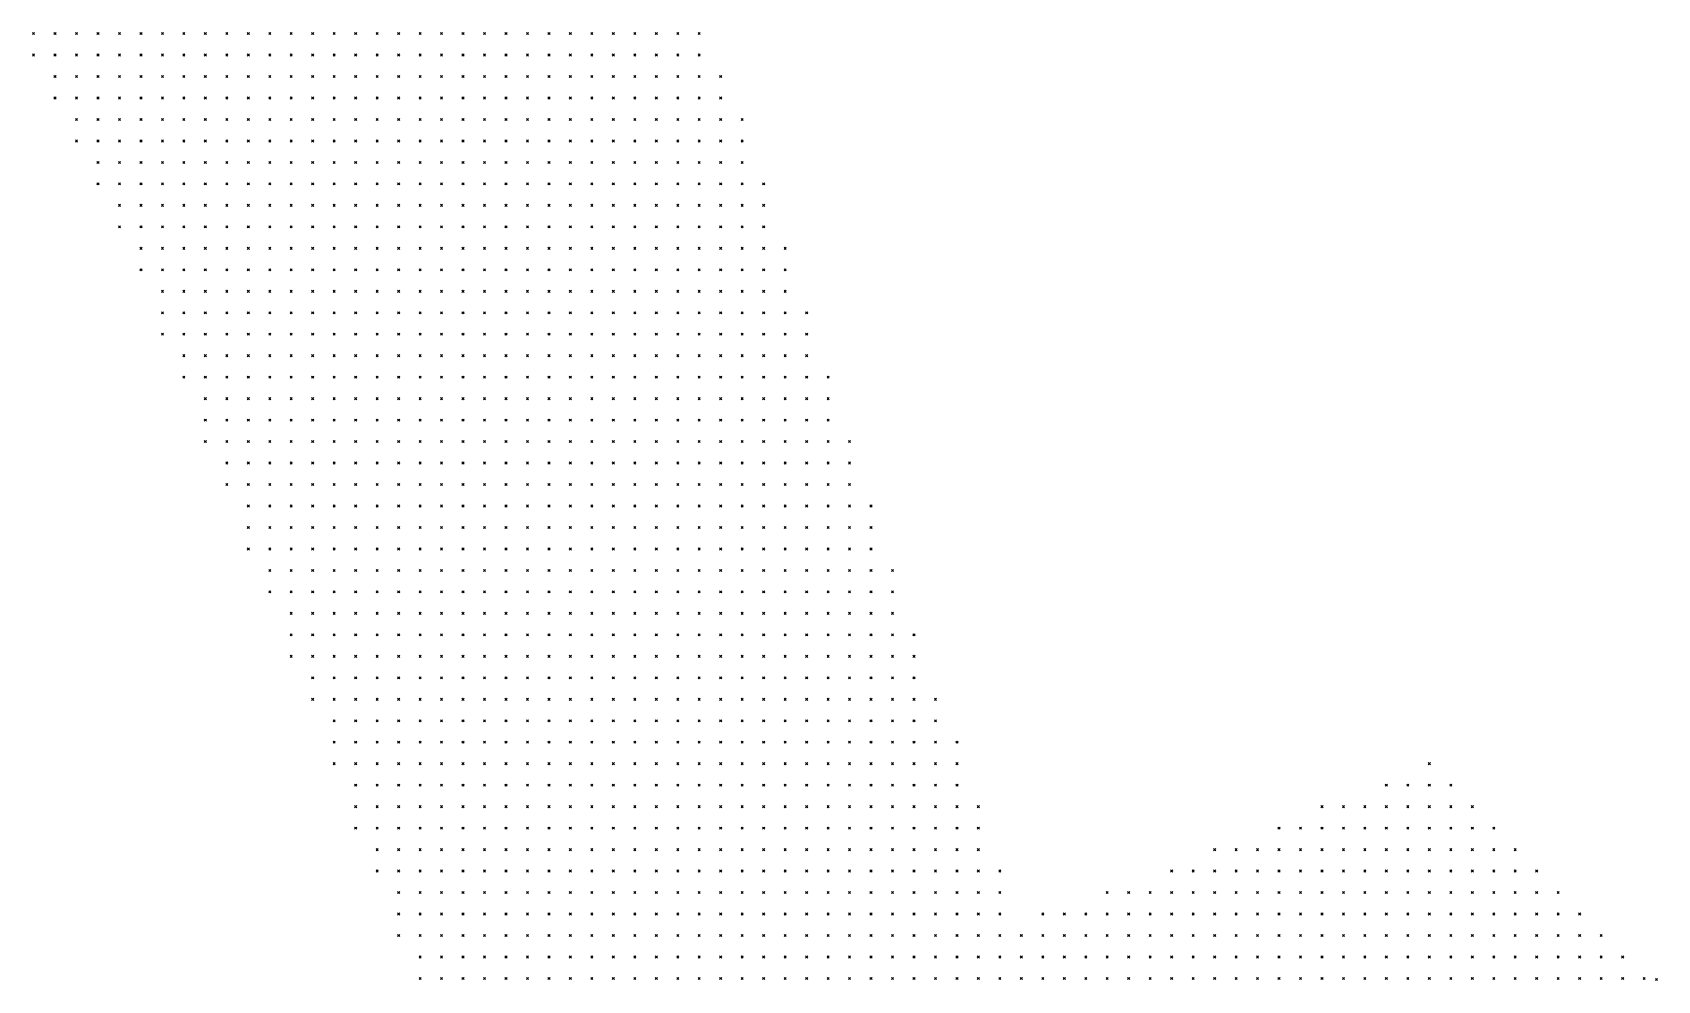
# Model space of a CAD drawing. Header units: metres. Extents: x 441556 to 446409, y 432338 to 461058.
# Drawn here: x 442787.7 to 443014.7, y 449832.3 to 449964.7 of the extents above; entities that cross this region are included whole.
import ezdxf

# ---------------------------------------------------------------- set-up
doc = ezdxf.new("R2010")
doc.units = ezdxf.units.M
doc.header["$MEASUREMENT"] = 0
doc.header["$PDMODE"] = 35
doc.header["$PDSIZE"] = 0.15
doc.layers.add('DTM-NOK-RevN_LIDAR_co_lidar', color=91, linetype='Continuous', lineweight=0)
doc.layers.add('DTM-NOK-RevN_RTK', color=32, linetype='Continuous', lineweight=0)

msp = doc.modelspace()

# ---------------------------------------------------------------- linework, layer by layer
at = {"layer": 'DTM-NOK-RevN_LIDAR_co_lidar'}
for p in [(442787.828, 449964.593, 425.405), (442790.827, 449964.593, 426.558), (442793.827, 449964.593, 426.937), (442796.826, 449964.593, 426.765), (442799.825, 449964.593, 426.404), (442802.825, 449964.593, 425.869), (442805.824, 449964.593, 425.259), (442808.823, 449964.593, 424.663), (442811.823, 449964.593, 424.044), (442814.822, 449964.593, 423.448), (442817.821, 449964.593, 422.875), (442820.821, 449964.593, 422.23), (442823.82, 449964.593, 421.686), (442826.819, 449964.593, 421.238), (442829.819, 449964.593, 420.815), (442832.818, 449964.593, 420.399), (442835.817, 449964.593, 419.959), (442838.817, 449964.593, 419.507), (442841.816, 449964.593, 419.043), (442844.815, 449964.593, 418.581), (442847.815, 449964.593, 418.247), (442850.814, 449964.593, 417.823), (442853.813, 449964.593, 417.394), (442856.813, 449964.593, 417.032), (442859.812, 449964.593, 416.557), (442862.811, 449964.593, 416.05), (442865.811, 449964.593, 415.645), (442868.81, 449964.593, 415.025), (442871.81, 449964.593, 414.224), (442874.809, 449964.593, 413.389), (442877.808, 449964.593, 412.66), (442880.808, 449964.593, 411.886), (442787.828, 449961.594, 425.481), (442790.827, 449961.594, 426.868), (442793.827, 449961.594, 427.595), (442796.826, 449961.594, 427.543), (442799.825, 449961.594, 427.112), (442802.825, 449961.594, 426.415), (442805.824, 449961.594, 425.743), (442808.823, 449961.594, 425.186), (442811.823, 449961.594, 424.508), (442814.822, 449961.594, 423.79), (442817.821, 449961.594, 423.168), (442820.821, 449961.594, 422.433), (442823.82, 449961.594, 421.781), (442826.819, 449961.594, 421.291), (442829.819, 449961.594, 420.86), (442832.818, 449961.594, 420.355), (442835.817, 449961.594, 419.788), (442838.817, 449961.594, 419.254), (442841.816, 449961.594, 418.762), (442844.815, 449961.594, 418.315), (442847.815, 449961.594, 417.849), (442850.814, 449961.594, 417.329), (442853.813, 449961.594, 416.935), (442856.813, 449961.594, 416.684), (442859.812, 449961.594, 416.13), (442862.811, 449961.594, 415.577), (442865.811, 449961.594, 415.359), (442868.81, 449961.594, 414.716), (442871.81, 449961.594, 414.009), (442874.809, 449961.594, 413.554), (442877.808, 449961.594, 412.74), (442880.808, 449961.594, 412.029), (442790.827, 449958.594, 427.13), (442793.827, 449958.594, 427.993), (442796.826, 449958.594, 428.171), (442799.825, 449958.594, 427.82), (442802.825, 449958.594, 427.223), (442805.824, 449958.594, 426.395), (442808.823, 449958.594, 425.668), (442811.823, 449958.594, 424.943), (442814.822, 449958.594, 424.174), (442817.821, 449958.594, 423.429), (442820.821, 449958.594, 422.626), (442823.82, 449958.594, 421.88), (442826.819, 449958.594, 421.304), (442829.819, 449958.594, 420.81), (442832.818, 449958.594, 420.289), (442835.817, 449958.594, 419.734), (442838.817, 449958.594, 419.202), (442841.816, 449958.594, 418.649), (442844.815, 449958.594, 418.031), (442847.815, 449958.594, 417.501), (442850.814, 449958.594, 416.934), (442853.813, 449958.594, 416.399), (442856.813, 449958.594, 416.08), (442859.812, 449958.594, 415.779), (442862.811, 449958.594, 415.367), (442865.811, 449958.594, 414.853), (442868.81, 449958.594, 414.389), (442871.81, 449958.594, 413.81), (442874.809, 449958.594, 413.314), (442877.808, 449958.594, 412.472), (442880.808, 449958.594, 411.769), (442883.807, 449958.594, 410.944), (442790.827, 449955.595, 427.231), (442793.827, 449955.595, 428.41), (442796.826, 449955.595, 428.754), (442799.825, 449955.595, 428.541), (442802.825, 449955.595, 427.959), (442805.824, 449955.595, 427.026), (442808.823, 449955.595, 426.327), (442811.823, 449955.595, 425.547), (442814.822, 449955.595, 424.557), (442817.821, 449955.595, 423.809), (442820.821, 449955.595, 423.009), (442823.82, 449955.595, 422.197), (442826.819, 449955.595, 421.484), (442829.819, 449955.595, 420.919), (442832.818, 449955.595, 420.447), (442835.817, 449955.595, 419.925), (442838.817, 449955.595, 419.308), (442841.816, 449955.595, 418.681), (442844.815, 449955.595, 418.105), (442847.815, 449955.595, 417.461), (442850.814, 449955.595, 416.657), (442853.813, 449955.595, 416.071), (442856.813, 449955.595, 415.461), (442859.812, 449955.595, 415.079), (442862.811, 449955.595, 414.91), (442865.811, 449955.595, 414.644), (442868.81, 449955.595, 414.081), (442871.81, 449955.595, 413.39), (442874.809, 449955.595, 412.915), (442877.808, 449955.595, 412.017), (442880.808, 449955.595, 411.382), (442883.807, 449955.595, 410.665), (442793.827, 449952.596, 428.649), (442796.826, 449952.596, 429.383), (442799.825, 449952.596, 429.3), (442802.825, 449952.596, 428.629), (442805.824, 449952.596, 427.722), (442808.823, 449952.596, 426.952), (442811.823, 449952.596, 426.192), (442814.822, 449952.596, 425.281), (442817.821, 449952.596, 424.426), (442820.821, 449952.596, 423.662), (442823.82, 449952.596, 422.677), (442826.819, 449952.596, 421.699), (442829.819, 449952.596, 420.992), (442832.818, 449952.596, 420.485), (442835.817, 449952.596, 419.986), (442838.817, 449952.596, 419.444), (442841.816, 449952.596, 418.927), (442844.815, 449952.596, 418.396), (442847.815, 449952.596, 417.759), (442850.814, 449952.596, 416.942), (442853.813, 449952.596, 416.318), (442856.813, 449952.596, 415.42), (442859.812, 449952.596, 414.745), (442862.811, 449952.596, 414.361), (442865.811, 449952.596, 413.841), (442868.81, 449952.596, 413.403), (442871.81, 449952.596, 412.769), (442874.809, 449952.596, 412.383), (442877.808, 449952.596, 411.721), (442880.808, 449952.596, 411.208), (442883.807, 449952.596, 410.527), (442886.806, 449952.596, 409.965), (442793.827, 449949.596, 428.722), (442796.826, 449949.596, 429.804), (442799.825, 449949.596, 429.979), (442802.825, 449949.596, 429.455), (442805.824, 449949.596, 428.371), (442808.823, 449949.596, 427.717), (442811.823, 449949.596, 426.991), (442814.822, 449949.596, 426.051), (442817.821, 449949.596, 425.11), (442820.821, 449949.596, 424.326), (442823.82, 449949.596, 423.295), (442826.819, 449949.596, 422.09), (442829.819, 449949.596, 421.17), (442832.818, 449949.596, 420.624), (442835.817, 449949.596, 420.174), (442838.817, 449949.596, 419.603), (442841.816, 449949.596, 418.963), (442844.815, 449949.596, 418.493), (442847.815, 449949.596, 418.05), (442850.814, 449949.596, 417.108), (442853.813, 449949.596, 416.399), (442856.813, 449949.596, 415.727), (442859.812, 449949.596, 415.006), (442862.811, 449949.596, 414.238), (442865.811, 449949.596, 413.638), (442868.81, 449949.596, 413.041), (442871.81, 449949.596, 412.28), (442874.809, 449949.596, 411.909), (442877.808, 449949.596, 411.494), (442880.808, 449949.596, 411.029), (442883.807, 449949.596, 410.469), (442886.806, 449949.596, 409.979), (442796.826, 449946.597, 429.986), (442799.825, 449946.597, 430.419), (442802.825, 449946.597, 430.166), (442805.824, 449946.597, 429.174), (442808.823, 449946.597, 428.396), (442811.823, 449946.597, 427.789), (442814.822, 449946.597, 426.887), (442817.821, 449946.597, 425.89), (442820.821, 449946.597, 424.933), (442823.82, 449946.597, 423.779), (442826.819, 449946.597, 422.524), (442829.819, 449946.597, 421.562), (442832.818, 449946.597, 420.974), (442835.817, 449946.597, 420.536), (442838.817, 449946.597, 419.913), (442841.816, 449946.597, 419.095), (442844.815, 449946.597, 418.505), (442847.815, 449946.597, 418.023), (442850.814, 449946.597, 417.47), (442853.813, 449946.597, 416.691), (442856.813, 449946.597, 416.158), (442859.812, 449946.597, 415.483), (442862.811, 449946.597, 414.531), (442865.811, 449946.597, 413.608), (442868.81, 449946.597, 412.902), (442871.81, 449946.597, 412.49), (442874.809, 449946.597, 411.956), (442877.808, 449946.597, 411.448), (442880.808, 449946.597, 410.971), (442883.807, 449946.597, 410.481), (442886.806, 449946.597, 409.924), (442796.826, 449943.598, 429.841), (442799.825, 449943.598, 430.774), (442802.825, 449943.598, 430.602), (442805.824, 449943.598, 429.993), (442808.823, 449943.598, 429.295), (442811.823, 449943.598, 428.611), (442814.822, 449943.598, 427.638), (442817.821, 449943.598, 426.687), (442820.821, 449943.598, 425.58), (442823.82, 449943.598, 424.238), (442826.819, 449943.598, 422.927), (442829.819, 449943.598, 421.958), (442832.818, 449943.598, 421.367), (442835.817, 449943.598, 420.872), (442838.817, 449943.598, 420.157), (442841.816, 449943.598, 419.237), (442844.815, 449943.598, 418.473), (442847.815, 449943.598, 418.02), (442850.814, 449943.598, 417.568), (442853.813, 449943.598, 416.883), (442856.813, 449943.598, 416.268), (442859.812, 449943.598, 415.334), (442862.811, 449943.598, 414.496), (442865.811, 449943.598, 413.824), (442868.81, 449943.598, 413.411), (442871.81, 449943.598, 412.849), (442874.809, 449943.598, 412.147), (442877.808, 449943.598, 411.545), (442880.808, 449943.598, 410.935), (442883.807, 449943.598, 410.473), (442886.806, 449943.598, 409.867), (442889.806, 449943.598, 409.038), (442799.825, 449940.598, 430.818), (442802.825, 449940.598, 431.132), (442805.824, 449940.598, 430.817), (442808.823, 449940.598, 430.194), (442811.823, 449940.598, 429.515), (442814.822, 449940.598, 428.654), (442817.821, 449940.598, 427.643), (442820.821, 449940.598, 426.426), (442823.82, 449940.598, 424.901), (442826.819, 449940.598, 423.434), (442829.819, 449940.598, 422.387), (442832.818, 449940.598, 421.793), (442835.817, 449940.598, 421.261), (442838.817, 449940.598, 420.435), (442841.816, 449940.598, 419.54), (442844.815, 449940.598, 418.8), (442847.815, 449940.598, 418.132), (442850.814, 449940.598, 417.74), (442853.813, 449940.598, 417.148), (442856.813, 449940.598, 416.597), (442859.812, 449940.598, 415.708), (442862.811, 449940.598, 414.979), (442865.811, 449940.598, 414.302), (442868.81, 449940.598, 413.717), (442871.81, 449940.598, 413.068), (442874.809, 449940.598, 412.622), (442877.808, 449940.598, 411.823), (442880.808, 449940.598, 411.091), (442883.807, 449940.598, 410.517), (442886.806, 449940.598, 409.923), (442889.806, 449940.598, 409.037), (442799.825, 449937.599, 431.022), (442802.825, 449937.599, 431.658), (442805.824, 449937.599, 431.518), (442808.823, 449937.599, 430.972), (442811.823, 449937.599, 430.379), (442814.822, 449937.599, 429.65), (442817.821, 449937.599, 428.571), (442820.821, 449937.599, 427.163), (442823.82, 449937.599, 425.543), (442826.819, 449937.599, 424.09), (442829.819, 449937.599, 422.997), (442832.818, 449937.599, 422.306), (442835.817, 449937.599, 421.715), (442838.817, 449937.599, 420.807), (442841.816, 449937.599, 419.817), (442844.815, 449937.599, 419.101), (442847.815, 449937.599, 418.47), (442850.814, 449937.599, 417.967), (442853.813, 449937.599, 417.348), (442856.813, 449937.599, 416.852), (442859.812, 449937.599, 416.183), (442862.811, 449937.599, 415.373), (442865.811, 449937.599, 414.735), (442868.81, 449937.599, 414.119), (442871.81, 449937.599, 413.342), (442874.809, 449937.599, 412.772), (442877.808, 449937.599, 412.077), (442880.808, 449937.599, 411.397), (442883.807, 449937.599, 410.612), (442886.806, 449937.599, 409.928), (442889.806, 449937.599, 409.125), (442802.825, 449934.599, 432.018), (442805.824, 449934.599, 432.106), (442808.823, 449934.599, 431.641), (442811.823, 449934.599, 431.104), (442814.822, 449934.599, 430.34), (442817.821, 449934.599, 429.242), (442820.821, 449934.599, 427.723), (442823.82, 449934.599, 426.14), (442826.819, 449934.599, 424.736), (442829.819, 449934.599, 423.602), (442832.818, 449934.599, 422.833), (442835.817, 449934.599, 422.347), (442838.817, 449934.599, 421.446), (442841.816, 449934.599, 420.178), (442844.815, 449934.599, 419.545), (442847.815, 449934.599, 418.848), (442850.814, 449934.599, 418.282), (442853.813, 449934.599, 417.718), (442856.813, 449934.599, 417.148), (442859.812, 449934.599, 416.443), (442862.811, 449934.599, 415.68), (442865.811, 449934.599, 415.137), (442868.81, 449934.599, 414.48), (442871.81, 449934.599, 413.783), (442874.809, 449934.599, 413.16), (442877.808, 449934.599, 412.345), (442880.808, 449934.599, 411.632), (442883.807, 449934.599, 410.865), (442886.806, 449934.599, 410.118), (442889.806, 449934.599, 409.436), (442892.805, 449934.599, 408.715), (442802.825, 449931.6, 432.239), (442805.824, 449931.6, 432.563), (442808.823, 449931.6, 432.32), (442811.823, 449931.6, 431.799), (442814.822, 449931.6, 430.954), (442817.821, 449931.6, 429.74), (442820.821, 449931.6, 428.221), (442823.82, 449931.6, 426.714), (442826.819, 449931.6, 425.298), (442829.819, 449931.6, 424.166), (442832.818, 449931.6, 423.404), (442835.817, 449931.6, 422.791), (442838.817, 449931.6, 421.871), (442841.816, 449931.6, 420.712), (442844.815, 449931.6, 419.931), (442847.815, 449931.6, 419.234), (442850.814, 449931.6, 418.746), (442853.813, 449931.6, 418.301), (442856.813, 449931.6, 417.518), (442859.812, 449931.6, 416.802), (442862.811, 449931.6, 416.113), (442865.811, 449931.6, 415.433), (442868.81, 449931.6, 414.722), (442871.81, 449931.6, 413.992), (442874.809, 449931.6, 413.352), (442877.808, 449931.6, 412.5), (442880.808, 449931.6, 411.89), (442883.807, 449931.6, 411.116), (442886.806, 449931.6, 410.415), (442889.806, 449931.6, 409.806), (442892.805, 449931.6, 409.014), (442805.824, 449928.601, 432.941), (442808.823, 449928.601, 432.931), (442811.823, 449928.601, 432.473), (442814.822, 449928.601, 431.597), (442817.821, 449928.601, 430.273), (442820.821, 449928.601, 428.853), (442823.82, 449928.601, 427.385), (442826.819, 449928.601, 425.922), (442829.819, 449928.601, 424.762), (442832.818, 449928.601, 423.978), (442835.817, 449928.601, 423.234), (442838.817, 449928.601, 422.276), (442841.816, 449928.601, 421.276), (442844.815, 449928.601, 420.443), (442847.815, 449928.601, 419.734), (442850.814, 449928.601, 419.189), (442853.813, 449928.601, 418.627), (442856.813, 449928.601, 417.789), (442859.812, 449928.601, 417.079), (442862.811, 449928.601, 416.409), (442865.811, 449928.601, 415.678), (442868.81, 449928.601, 414.925), (442871.81, 449928.601, 414.241), (442874.809, 449928.601, 413.529), (442877.808, 449928.601, 412.778), (442880.808, 449928.601, 412.073), (442883.807, 449928.601, 411.316), (442886.806, 449928.601, 410.579), (442889.806, 449928.601, 409.987), (442892.805, 449928.601, 409.152), (442805.824, 449925.601, 433.196), (442808.823, 449925.601, 433.354), (442811.823, 449925.601, 432.999), (442814.822, 449925.601, 432.201), (442817.821, 449925.601, 430.991), (442820.821, 449925.601, 429.639), (442823.82, 449925.601, 428.15), (442826.819, 449925.601, 426.593), (442829.819, 449925.601, 425.308), (442832.818, 449925.601, 424.493), (442835.817, 449925.601, 423.753), (442838.817, 449925.601, 422.775), (442841.816, 449925.601, 421.832), (442844.815, 449925.601, 421.038), (442847.815, 449925.601, 420.275), (442850.814, 449925.601, 419.588), (442853.813, 449925.601, 418.875), (442856.813, 449925.601, 418.001), (442859.812, 449925.601, 417.36), (442862.811, 449925.601, 416.675), (442865.811, 449925.601, 415.96), (442868.81, 449925.601, 415.094), (442871.81, 449925.601, 414.54), (442874.809, 449925.601, 413.751), (442877.808, 449925.601, 413.017), (442880.808, 449925.601, 412.192), (442883.807, 449925.601, 411.425), (442886.806, 449925.601, 410.705), (442889.806, 449925.601, 410.025), (442892.805, 449925.601, 409.329), (442895.804, 449925.601, 408.556), (442805.824, 449922.602, 433.417), (442808.823, 449922.602, 433.743), (442811.823, 449922.602, 433.451), (442814.822, 449922.602, 432.747), (442817.821, 449922.602, 431.749), (442820.821, 449922.602, 430.392), (442823.82, 449922.602, 428.844), (442826.819, 449922.602, 427.274), (442829.819, 449922.602, 425.919), (442832.818, 449922.602, 425.054), (442835.817, 449922.602, 424.346), (442838.817, 449922.602, 423.403), (442841.816, 449922.602, 422.456), (442844.815, 449922.602, 421.611), (442847.815, 449922.602, 420.8), (442850.814, 449922.602, 420.045), (442853.813, 449922.602, 419.257), (442856.813, 449922.602, 418.28), (442859.812, 449922.602, 417.644), (442862.811, 449922.602, 416.967), (442865.811, 449922.602, 416.238), (442868.81, 449922.602, 415.286), (442871.81, 449922.602, 414.728), (442874.809, 449922.602, 413.915), (442877.808, 449922.602, 413.215), (442880.808, 449922.602, 412.385), (442883.807, 449922.602, 411.534), (442886.806, 449922.602, 410.823), (442889.806, 449922.602, 410.116), (442892.805, 449922.602, 409.475), (442895.804, 449922.602, 408.749), (442808.823, 449919.603, 434.17), (442811.823, 449919.603, 433.966), (442814.822, 449919.603, 433.266), (442817.821, 449919.603, 432.292), (442820.821, 449919.603, 430.982), (442823.82, 449919.603, 429.471), (442826.819, 449919.603, 427.932), (442829.819, 449919.603, 426.588), (442832.818, 449919.603, 425.664), (442835.817, 449919.603, 424.934), (442838.817, 449919.603, 424.065), (442841.816, 449919.603, 423.095), (442844.815, 449919.603, 422.133), (442847.815, 449919.603, 421.31), (442850.814, 449919.603, 420.469), (442853.813, 449919.603, 419.646), (442856.813, 449919.603, 418.722), (442859.812, 449919.603, 417.927), (442862.811, 449919.603, 417.221), (442865.811, 449919.603, 416.418), (442868.81, 449919.603, 415.562), (442871.81, 449919.603, 414.84), (442874.809, 449919.603, 413.94), (442877.808, 449919.603, 413.245), (442880.808, 449919.603, 412.382), (442883.807, 449919.603, 411.582), (442886.806, 449919.603, 410.839), (442889.806, 449919.603, 410.172), (442892.805, 449919.603, 409.491), (442895.804, 449919.603, 408.786), (442808.823, 449916.603, 434.568), (442811.823, 449916.603, 434.495), (442814.822, 449916.603, 433.833), (442817.821, 449916.603, 432.821), (442820.821, 449916.603, 431.576), (442823.82, 449916.603, 430.142), (442826.819, 449916.603, 428.635), (442829.819, 449916.603, 427.263), (442832.818, 449916.603, 426.242), (442835.817, 449916.603, 425.454), (442838.817, 449916.603, 424.618), (442841.816, 449916.603, 423.621), (442844.815, 449916.603, 422.549), (442847.815, 449916.603, 421.676), (442850.814, 449916.603, 420.778), (442853.813, 449916.603, 419.998), (442856.813, 449916.603, 419.203), (442859.812, 449916.603, 418.294), (442862.811, 449916.603, 417.432), (442865.811, 449916.603, 416.523), (442868.81, 449916.603, 415.83), (442871.81, 449916.603, 414.947), (442874.809, 449916.603, 413.936), (442877.808, 449916.603, 413.186), (442880.808, 449916.603, 412.21), (442883.807, 449916.603, 411.513), (442886.806, 449916.603, 410.815), (442889.806, 449916.603, 410.163), (442892.805, 449916.603, 409.491), (442895.804, 449916.603, 408.872), (442898.804, 449916.603, 408.087), (442811.823, 449913.604, 435.001), (442814.822, 449913.604, 434.436), (442817.821, 449913.604, 433.484), (442820.821, 449913.604, 432.255), (442823.82, 449913.604, 430.825), (442826.819, 449913.604, 429.395), (442829.819, 449913.604, 428.022), (442832.818, 449913.604, 426.844), (442835.817, 449913.604, 425.999), (442838.817, 449913.604, 425.205), (442841.816, 449913.604, 424.143), (442844.815, 449913.604, 422.991), (442847.815, 449913.604, 421.981), (442850.814, 449913.604, 421.128), (442853.813, 449913.604, 420.409), (442856.813, 449913.604, 419.651), (442859.812, 449913.604, 418.633), (442862.811, 449913.604, 417.667), (442865.811, 449913.604, 416.73), (442868.81, 449913.604, 416.035), (442871.81, 449913.604, 415.148), (442874.809, 449913.604, 414.088), (442877.808, 449913.604, 413.343), (442880.808, 449913.604, 412.28), (442883.807, 449913.604, 411.5), (442886.806, 449913.604, 410.828), (442889.806, 449913.604, 410.173), (442892.805, 449913.604, 409.486), (442895.804, 449913.604, 408.868), (442898.804, 449913.604, 408.057), (442811.823, 449910.605, 435.519), (442814.822, 449910.605, 435.025), (442817.821, 449910.605, 434.075), (442820.821, 449910.605, 432.863), (442823.82, 449910.605, 431.492), (442826.819, 449910.605, 430.059), (442829.819, 449910.605, 428.718), (442832.818, 449910.605, 427.487), (442835.817, 449910.605, 426.574), (442838.817, 449910.605, 425.835), (442841.816, 449910.605, 424.737), (442844.815, 449910.605, 423.527), (442847.815, 449910.605, 422.474), (442850.814, 449910.605, 421.619), (442853.813, 449910.605, 420.874), (442856.813, 449910.605, 420.054), (442859.812, 449910.605, 418.89), (442862.811, 449910.605, 418.033), (442865.811, 449910.605, 417.013), (442868.81, 449910.605, 416.212), (442871.81, 449910.605, 415.38), (442874.809, 449910.605, 414.261), (442877.808, 449910.605, 413.443), (442880.808, 449910.605, 412.49), (442883.807, 449910.605, 411.569), (442886.806, 449910.605, 410.788), (442889.806, 449910.605, 410.106), (442892.805, 449910.605, 409.385), (442895.804, 449910.605, 408.632), (442898.804, 449910.605, 407.841), (442811.823, 449907.605, 436.017), (442814.822, 449907.605, 435.652), (442817.821, 449907.605, 434.727), (442820.821, 449907.605, 433.49), (442823.82, 449907.605, 432.223), (442826.819, 449907.605, 430.795), (442829.819, 449907.605, 429.368), (442832.818, 449907.605, 428.143), (442835.817, 449907.605, 427.213), (442838.817, 449907.605, 426.394), (442841.816, 449907.605, 425.277), (442844.815, 449907.605, 424.021), (442847.815, 449907.605, 422.979), (442850.814, 449907.605, 422.167), (442853.813, 449907.605, 421.308), (442856.813, 449907.605, 420.269), (442859.812, 449907.605, 419.181), (442862.811, 449907.605, 418.371), (442865.811, 449907.605, 417.241), (442868.81, 449907.605, 416.395), (442871.81, 449907.605, 415.414), (442874.809, 449907.605, 414.319), (442877.808, 449907.605, 413.433), (442880.808, 449907.605, 412.61), (442883.807, 449907.605, 411.632), (442886.806, 449907.605, 410.675), (442889.806, 449907.605, 410.034), (442892.805, 449907.605, 409.23), (442895.804, 449907.605, 408.4), (442898.804, 449907.605, 407.708), (442901.803, 449907.605, 407.05), (442814.822, 449904.606, 436.232), (442817.821, 449904.606, 435.339), (442820.821, 449904.606, 434.175), (442823.82, 449904.606, 433.028), (442826.819, 449904.606, 431.716), (442829.819, 449904.606, 430.225), (442832.818, 449904.606, 428.88), (442835.817, 449904.606, 427.91), (442838.817, 449904.606, 427.094), (442841.816, 449904.606, 425.999), (442844.815, 449904.606, 424.646), (442847.815, 449904.606, 423.485), (442850.814, 449904.606, 422.713), (442853.813, 449904.606, 421.859), (442856.813, 449904.606, 420.848), (442859.812, 449904.606, 419.662), (442862.811, 449904.606, 418.682), (442865.811, 449904.606, 417.675), (442868.81, 449904.606, 416.751), (442871.81, 449904.606, 415.512), (442874.809, 449904.606, 414.283), (442877.808, 449904.606, 413.411), (442880.808, 449904.606, 412.522), (442883.807, 449904.606, 411.593), (442886.806, 449904.606, 410.665), (442889.806, 449904.606, 409.919), (442892.805, 449904.606, 409.097), (442895.804, 449904.606, 408.33), (442898.804, 449904.606, 407.661), (442901.803, 449904.606, 406.915), (442814.822, 449901.607, 437.005), (442817.821, 449901.607, 436.143), (442820.821, 449901.607, 434.954), (442823.82, 449901.607, 433.811), (442826.819, 449901.607, 432.562), (442829.819, 449901.607, 431.047), (442832.818, 449901.607, 429.599), (442835.817, 449901.607, 428.54), (442838.817, 449901.607, 427.674), (442841.816, 449901.607, 426.57), (442844.815, 449901.607, 425.228), (442847.815, 449901.607, 424.135), (442850.814, 449901.607, 423.241), (442853.813, 449901.607, 422.326), (442856.813, 449901.607, 421.3), (442859.812, 449901.607, 420.139), (442862.811, 449901.607, 419.053), (442865.811, 449901.607, 418.031), (442868.81, 449901.607, 417.079), (442871.81, 449901.607, 415.832), (442874.809, 449901.607, 414.637), (442877.808, 449901.607, 413.599), (442880.808, 449901.607, 412.522), (442883.807, 449901.607, 411.425), (442886.806, 449901.607, 410.624), (442889.806, 449901.607, 409.816), (442892.805, 449901.607, 409.042), (442895.804, 449901.607, 408.281), (442898.804, 449901.607, 407.497), (442901.803, 449901.607, 406.685), (442817.821, 449898.607, 436.866), (442820.821, 449898.607, 435.689), (442823.82, 449898.607, 434.514), (442826.819, 449898.607, 433.24), (442829.819, 449898.607, 431.712), (442832.818, 449898.607, 430.224), (442835.817, 449898.607, 429.128), (442838.817, 449898.607, 428.357), (442841.816, 449898.607, 427.32), (442844.815, 449898.607, 425.857), (442847.815, 449898.607, 424.86), (442850.814, 449898.607, 423.807), (442853.813, 449898.607, 422.76), (442856.813, 449898.607, 421.755), (442859.812, 449898.607, 420.526), (442862.811, 449898.607, 419.51), (442865.811, 449898.607, 418.395), (442868.81, 449898.607, 417.343), (442871.81, 449898.607, 416.114), (442874.809, 449898.607, 414.937), (442877.808, 449898.607, 413.847), (442880.808, 449898.607, 412.752), (442883.807, 449898.607, 411.628), (442886.806, 449898.607, 410.704), (442889.806, 449898.607, 409.82), (442892.805, 449898.607, 409.135), (442895.804, 449898.607, 408.329), (442898.804, 449898.607, 407.368), (442901.803, 449898.607, 406.528), (442904.802, 449898.607, 405.687), (442817.821, 449895.608, 437.464), (442820.821, 449895.608, 436.367), (442823.82, 449895.608, 435.16), (442826.819, 449895.608, 433.829), (442829.819, 449895.608, 432.281), (442832.818, 449895.608, 430.763), (442835.817, 449895.608, 429.633), (442838.817, 449895.608, 428.893), (442841.816, 449895.608, 427.868), (442844.815, 449895.608, 426.274), (442847.815, 449895.608, 425.454), (442850.814, 449895.608, 424.518), (442853.813, 449895.608, 423.275), (442856.813, 449895.608, 422.29), (442859.812, 449895.608, 421.024), (442862.811, 449895.608, 419.959), (442865.811, 449895.608, 418.76), (442868.81, 449895.608, 417.738), (442871.81, 449895.608, 416.817), (442874.809, 449895.608, 415.498), (442877.808, 449895.608, 414.269), (442880.808, 449895.608, 413.067), (442883.807, 449895.608, 412.274), (442886.806, 449895.608, 411.237), (442889.806, 449895.608, 409.998), (442892.805, 449895.608, 409.099), (442895.804, 449895.608, 408.234), (442898.804, 449895.608, 407.288), (442901.803, 449895.608, 406.409), (442904.802, 449895.608, 405.446), (442817.821, 449892.609, 438.15), (442820.821, 449892.609, 437.021), (442823.82, 449892.609, 435.825), (442826.819, 449892.609, 434.479), (442829.819, 449892.609, 432.815), (442832.818, 449892.609, 431.166), (442835.817, 449892.609, 430.126), (442838.817, 449892.609, 429.557), (442841.816, 449892.609, 428.719), (442844.815, 449892.609, 427.47), (442847.815, 449892.609, 426.238), (442850.814, 449892.609, 425.095), (442853.813, 449892.609, 423.987), (442856.813, 449892.609, 422.66), (442859.812, 449892.609, 421.662), (442862.811, 449892.609, 420.422), (442865.811, 449892.609, 419.308), (442868.81, 449892.609, 418.408), (442871.81, 449892.609, 417.184), (442874.809, 449892.609, 415.906), (442877.808, 449892.609, 414.756), (442880.808, 449892.609, 413.667), (442883.807, 449892.609, 412.809), (442886.806, 449892.609, 411.598), (442889.806, 449892.609, 410.48), (442892.805, 449892.609, 409.409), (442895.804, 449892.609, 408.358), (442898.804, 449892.609, 407.386), (442901.803, 449892.609, 406.419), (442904.802, 449892.609, 405.41), (442820.821, 449889.609, 437.793), (442823.82, 449889.609, 436.545), (442826.819, 449889.609, 435.016), (442829.819, 449889.609, 433.237), (442832.818, 449889.609, 431.674), (442835.817, 449889.609, 430.849), (442838.817, 449889.609, 430.345), (442841.816, 449889.609, 429.358), (442844.815, 449889.609, 428.188), (442847.815, 449889.609, 427.123), (442850.814, 449889.609, 426.07), (442853.813, 449889.609, 424.638), (442856.813, 449889.609, 423.418), (442859.812, 449889.609, 422.387), (442862.811, 449889.609, 421.34), (442865.811, 449889.609, 420.042), (442868.81, 449889.609, 418.996), (442871.81, 449889.609, 417.6), (442874.809, 449889.609, 416.396), (442877.808, 449889.609, 415.213), (442880.808, 449889.609, 414.234), (442883.807, 449889.609, 412.961), (442886.806, 449889.609, 411.914), (442889.806, 449889.609, 410.745), (442892.805, 449889.609, 409.532), (442895.804, 449889.609, 408.523), (442898.804, 449889.609, 407.51), (442901.803, 449889.609, 406.395), (442904.802, 449889.609, 405.302), (442907.802, 449889.609, 404.074), (442820.821, 449886.61, 438.486), (442823.82, 449886.61, 437.274), (442826.819, 449886.61, 435.802), (442829.819, 449886.61, 434.029), (442832.818, 449886.61, 432.579), (442835.817, 449886.61, 431.685), (442838.817, 449886.61, 430.867), (442841.816, 449886.61, 429.948), (442844.815, 449886.61, 428.978), (442847.815, 449886.61, 427.97), (442850.814, 449886.61, 426.939), (442853.813, 449886.61, 425.539), (442856.813, 449886.61, 424.238), (442859.812, 449886.61, 423.027), (442862.811, 449886.61, 421.966), (442865.811, 449886.61, 420.726), (442868.81, 449886.61, 419.625), (442871.81, 449886.61, 418.482), (442874.809, 449886.61, 417.171), (442877.808, 449886.61, 415.878), (442880.808, 449886.61, 414.837), (442883.807, 449886.61, 414.021), (442886.806, 449886.61, 412.35), (442889.806, 449886.61, 411.133), (442892.805, 449886.61, 409.892), (442895.804, 449886.61, 408.693), (442898.804, 449886.61, 407.729), (442901.803, 449886.61, 406.562), (442904.802, 449886.61, 405.288), (442907.802, 449886.61, 403.972), (442823.82, 449883.611, 438.049), (442826.819, 449883.611, 436.534), (442829.819, 449883.611, 434.851), (442832.818, 449883.611, 433.49), (442835.817, 449883.611, 432.442), (442838.817, 449883.611, 431.474), (442841.816, 449883.611, 430.537), (442844.815, 449883.611, 429.667), (442847.815, 449883.611, 428.819), (442850.814, 449883.611, 427.854), (442853.813, 449883.611, 426.38), (442856.813, 449883.611, 425.01), (442859.812, 449883.611, 423.892), (442862.811, 449883.611, 422.804), (442865.811, 449883.611, 421.552), (442868.81, 449883.611, 420.315), (442871.81, 449883.611, 418.887), (442874.809, 449883.611, 417.732), (442877.808, 449883.611, 416.998), (442880.808, 449883.611, 415.529), (442883.807, 449883.611, 414.268), (442886.806, 449883.611, 412.853), (442889.806, 449883.611, 411.871), (442892.805, 449883.611, 410.619), (442895.804, 449883.611, 409.204), (442898.804, 449883.611, 407.941), (442901.803, 449883.611, 406.672), (442904.802, 449883.611, 405.349), (442907.802, 449883.611, 403.895), (442823.82, 449880.611, 438.869), (442826.819, 449880.611, 437.66), (442829.819, 449880.611, 436.089), (442832.818, 449880.611, 434.642), (442835.817, 449880.611, 433.435), (442838.817, 449880.611, 432.19), (442841.816, 449880.611, 431.158), (442844.815, 449880.611, 430.379), (442847.815, 449880.611, 429.627), (442850.814, 449880.611, 428.529), (442853.813, 449880.611, 427.088), (442856.813, 449880.611, 425.803), (442859.812, 449880.611, 424.621), (442862.811, 449880.611, 423.39), (442865.811, 449880.611, 422.14), (442868.81, 449880.611, 421.038), (442871.81, 449880.611, 419.751), (442874.809, 449880.611, 418.584), (442877.808, 449880.611, 417.342), (442880.808, 449880.611, 416.191), (442883.807, 449880.611, 415.087), (442886.806, 449880.611, 413.563), (442889.806, 449880.611, 412.302), (442892.805, 449880.611, 411.022), (442895.804, 449880.611, 409.662), (442898.804, 449880.611, 408.264), (442901.803, 449880.611, 406.84), (442904.802, 449880.611, 405.468), (442907.802, 449880.611, 404.012), (442910.801, 449880.611, 402.737), (442823.82, 449877.612, 439.907), (442826.819, 449877.612, 438.707), (442829.819, 449877.612, 437.335), (442832.818, 449877.612, 435.931), (442835.817, 449877.612, 434.382), (442838.817, 449877.612, 432.891), (442841.816, 449877.612, 431.92), (442844.815, 449877.612, 431.155), (442847.815, 449877.612, 430.418), (442850.814, 449877.612, 429.358), (442853.813, 449877.612, 427.883), (442856.813, 449877.612, 426.534), (442859.812, 449877.612, 425.165), (442862.811, 449877.612, 424.042), (442865.811, 449877.612, 422.939), (442868.81, 449877.612, 421.722), (442871.81, 449877.612, 420.389), (442874.809, 449877.612, 419.38), (442877.808, 449877.612, 418.056), (442880.808, 449877.612, 416.919), (442883.807, 449877.612, 415.529), (442886.806, 449877.612, 414.305), (442889.806, 449877.612, 412.715), (442892.805, 449877.612, 411.497), (442895.804, 449877.612, 409.976), (442898.804, 449877.612, 408.374), (442901.803, 449877.612, 407.115), (442904.802, 449877.612, 405.518), (442907.802, 449877.612, 404.068), (442910.801, 449877.612, 402.723), (442826.819, 449874.613, 439.687), (442829.819, 449874.613, 438.303), (442832.818, 449874.613, 436.966), (442835.817, 449874.613, 435.498), (442838.817, 449874.613, 433.917), (442841.816, 449874.613, 432.728), (442844.815, 449874.613, 431.881), (442847.815, 449874.613, 431.034), (442850.814, 449874.613, 429.926), (442853.813, 449874.613, 428.48), (442856.813, 449874.613, 427.187), (442859.812, 449874.613, 425.809), (442862.811, 449874.613, 424.597), (442865.811, 449874.613, 423.503), (442868.81, 449874.613, 422.207), (442871.81, 449874.613, 421.033), (442874.809, 449874.613, 419.81), (442877.808, 449874.613, 418.499), (442880.808, 449874.613, 417.315), (442883.807, 449874.613, 415.938), (442886.806, 449874.613, 414.591), (442889.806, 449874.613, 413.278), (442892.805, 449874.613, 411.853), (442895.804, 449874.613, 410.19), (442898.804, 449874.613, 408.547), (442901.803, 449874.613, 407.158), (442904.802, 449874.613, 405.692), (442907.802, 449874.613, 404.025), (442910.801, 449874.613, 402.573), (442826.819, 449871.613, 440.64), (442829.819, 449871.613, 439.246), (442832.818, 449871.613, 437.774), (442835.817, 449871.613, 436.276), (442838.817, 449871.613, 434.784), (442841.816, 449871.613, 433.454), (442844.815, 449871.613, 432.438), (442847.815, 449871.613, 431.497), (442850.814, 449871.613, 430.385), (442853.813, 449871.613, 429.066), (442856.813, 449871.613, 427.76), (442859.812, 449871.613, 426.305), (442862.811, 449871.613, 425.087), (442865.811, 449871.613, 424.036), (442868.81, 449871.613, 422.539), (442871.81, 449871.613, 421.277), (442874.809, 449871.613, 420.083), (442877.808, 449871.613, 418.88), (442880.808, 449871.613, 417.541), (442883.807, 449871.613, 416.09), (442886.806, 449871.613, 414.716), (442889.806, 449871.613, 413.444), (442892.805, 449871.613, 412.005), (442895.804, 449871.613, 410.511), (442898.804, 449871.613, 408.894), (442901.803, 449871.613, 407.234), (442904.802, 449871.613, 405.695), (442907.802, 449871.613, 404.092), (442910.801, 449871.613, 402.549), (442913.8, 449871.613, 400.887), (442829.819, 449868.614, 440.076), (442832.818, 449868.614, 438.639), (442835.817, 449868.614, 437.134), (442838.817, 449868.614, 435.551), (442841.816, 449868.614, 434.132), (442844.815, 449868.614, 432.995), (442847.815, 449868.614, 431.95), (442850.814, 449868.614, 430.796), (442853.813, 449868.614, 429.545), (442856.813, 449868.614, 428.195), (442859.812, 449868.614, 426.711), (442862.811, 449868.614, 425.56), (442865.811, 449868.614, 424.376), (442868.81, 449868.614, 422.998), (442871.81, 449868.614, 421.409), (442874.809, 449868.614, 420.189), (442877.808, 449868.614, 419.06), (442880.808, 449868.614, 417.559), (442883.807, 449868.614, 416.196), (442886.806, 449868.614, 414.794), (442889.806, 449868.614, 413.057), (442892.805, 449868.614, 411.732), (442895.804, 449868.614, 410.467), (442898.804, 449868.614, 408.83), (442901.803, 449868.614, 407.192), (442904.802, 449868.614, 405.67), (442907.802, 449868.614, 404.145), (442910.801, 449868.614, 402.408), (442913.8, 449868.614, 400.649), (442829.819, 449865.615, 440.781), (442832.818, 449865.615, 439.37), (442835.817, 449865.615, 437.891), (442838.817, 449865.615, 436.225), (442841.816, 449865.615, 434.735), (442844.815, 449865.615, 433.516), (442847.815, 449865.615, 432.317), (442850.814, 449865.615, 431.174), (442853.813, 449865.615, 429.746), (442856.813, 449865.615, 428.466), (442859.812, 449865.615, 427.07), (442862.811, 449865.615, 426.002), (442865.811, 449865.615, 424.689), (442868.81, 449865.615, 423.139), (442871.81, 449865.615, 421.642), (442874.809, 449865.615, 420.359), (442877.808, 449865.615, 419.057), (442880.808, 449865.615, 417.531), (442883.807, 449865.615, 416.097), (442886.806, 449865.615, 414.705), (442889.806, 449865.615, 413.038), (442892.805, 449865.615, 411.707), (442895.804, 449865.615, 410.248), (442898.804, 449865.615, 408.495), (442901.803, 449865.615, 406.91), (442904.802, 449865.615, 405.44), (442907.802, 449865.615, 403.911), (442910.801, 449865.615, 402.09), (442913.8, 449865.615, 400.533), (442916.8, 449865.615, 399.272), (442829.819, 449862.615, 441.371), (442832.818, 449862.615, 439.85), (442835.817, 449862.615, 438.309), (442838.817, 449862.615, 436.689), (442841.816, 449862.615, 435.177), (442844.815, 449862.615, 433.859), (442847.815, 449862.615, 432.671), (442850.814, 449862.615, 431.539), (442853.813, 449862.615, 430.047), (442856.813, 449862.615, 428.66), (442859.812, 449862.615, 427.305), (442862.811, 449862.615, 426.236), (442865.811, 449862.615, 424.803), (442868.81, 449862.615, 423.238), (442871.81, 449862.615, 421.876), (442874.809, 449862.615, 420.372), (442877.808, 449862.615, 418.839), (442880.808, 449862.615, 417.342), (442883.807, 449862.615, 415.857), (442886.806, 449862.615, 414.524), (442889.806, 449862.615, 412.985), (442892.805, 449862.615, 411.57), (442895.804, 449862.615, 409.993), (442898.804, 449862.615, 408.246), (442901.803, 449862.615, 406.6), (442904.802, 449862.615, 404.949), (442907.802, 449862.615, 403.47), (442910.801, 449862.615, 401.941), (442913.8, 449862.615, 400.234), (442916.8, 449862.615, 399.034), (442982.785, 449862.615, 378.733), (442832.818, 449859.616, 440.215), (442835.817, 449859.616, 438.537), (442838.817, 449859.616, 436.915), (442841.816, 449859.616, 435.433), (442844.815, 449859.616, 434.112), (442847.815, 449859.616, 432.977), (442850.814, 449859.616, 431.765), (442853.813, 449859.616, 430.331), (442856.813, 449859.616, 428.932), (442859.812, 449859.616, 427.574), (442862.811, 449859.616, 426.386), (442865.811, 449859.616, 424.805), (442868.81, 449859.616, 423.038), (442871.81, 449859.616, 421.618), (442874.809, 449859.616, 419.97), (442877.808, 449859.616, 418.557), (442880.808, 449859.616, 417.076), (442883.807, 449859.616, 415.6), (442886.806, 449859.616, 414.206), (442889.806, 449859.616, 412.581), (442892.805, 449859.616, 411.096), (442895.804, 449859.616, 409.568), (442898.804, 449859.616, 407.924), (442901.803, 449859.616, 406.236), (442904.802, 449859.616, 404.509), (442907.802, 449859.616, 403.139), (442910.801, 449859.616, 401.723), (442913.8, 449859.616, 399.966), (442916.8, 449859.616, 398.711), (442976.787, 449859.616, 379.641), (442979.786, 449859.616, 378.873), (442982.785, 449859.616, 378.174), (442985.785, 449859.616, 377.643), (442832.818, 449856.617, 440.532), (442835.817, 449856.617, 438.836), (442838.817, 449856.617, 437.156), (442841.816, 449856.617, 435.625), (442844.815, 449856.617, 434.33), (442847.815, 449856.617, 433.183), (442850.814, 449856.617, 431.926), (442853.813, 449856.617, 430.535), (442856.813, 449856.617, 429.157), (442859.812, 449856.617, 427.795), (442862.811, 449856.617, 426.376), (442865.811, 449856.617, 424.687), (442868.81, 449856.617, 422.804), (442871.81, 449856.617, 421.143), (442874.809, 449856.617, 419.617), (442877.808, 449856.617, 418.164), (442880.808, 449856.617, 416.773), (442883.807, 449856.617, 415.231), (442886.806, 449856.617, 413.702), (442889.806, 449856.617, 412.087), (442892.805, 449856.617, 410.587), (442895.804, 449856.617, 408.977), (442898.804, 449856.617, 407.359), (442901.803, 449856.617, 405.81), (442904.802, 449856.617, 404.216), (442907.802, 449856.617, 402.807), (442910.801, 449856.617, 401.259), (442913.8, 449856.617, 399.64), (442916.8, 449856.617, 398.153), (442919.799, 449856.617, 396.682), (442967.788, 449856.617, 381.448), (442970.788, 449856.617, 380.754), (442973.787, 449856.617, 380.018), (442976.787, 449856.617, 379.225), (442979.786, 449856.617, 378.452), (442982.785, 449856.617, 377.703), (442985.785, 449856.617, 377.045), (442988.784, 449856.617, 376.62), (442832.818, 449853.617, 440.974), (442835.817, 449853.617, 439.244), (442838.817, 449853.617, 437.432), (442841.816, 449853.617, 435.762), (442844.815, 449853.617, 434.432), (442847.815, 449853.617, 433.315), (442850.814, 449853.617, 432.032), (442853.813, 449853.617, 430.59), (442856.813, 449853.617, 429.183), (442859.812, 449853.617, 427.731), (442862.811, 449853.617, 426.099), (442865.811, 449853.617, 424.32), (442868.81, 449853.617, 422.65), (442871.81, 449853.617, 420.833), (442874.809, 449853.617, 419.295), (442877.808, 449853.617, 417.704), (442880.808, 449853.617, 416.286), (442883.807, 449853.617, 414.603), (442886.806, 449853.617, 413.056), (442889.806, 449853.617, 411.557), (442892.805, 449853.617, 410.057), (442895.804, 449853.617, 408.434), (442898.804, 449853.617, 406.79), (442901.803, 449853.617, 405.288), (442904.802, 449853.617, 403.812), (442907.802, 449853.617, 402.314), (442910.801, 449853.617, 400.788), (442913.8, 449853.617, 399.237), (442916.8, 449853.617, 397.631), (442919.799, 449853.617, 396.192), (442961.79, 449853.617, 381.96), (442964.789, 449853.617, 381.31), (442967.788, 449853.617, 380.682), (442970.788, 449853.617, 380.077), (442973.787, 449853.617, 379.426), (442976.787, 449853.617, 378.725), (442979.786, 449853.617, 377.951), (442982.785, 449853.617, 377.209), (442985.785, 449853.617, 376.52), (442988.784, 449853.617, 375.954), (442991.783, 449853.617, 375.444), (442835.817, 449850.618, 439.621), (442838.817, 449850.618, 437.614), (442841.816, 449850.618, 435.794), (442844.815, 449850.618, 434.433), (442847.815, 449850.618, 433.334), (442850.814, 449850.618, 431.979), (442853.813, 449850.618, 430.454), (442856.813, 449850.618, 429.051), (442859.812, 449850.618, 427.451), (442862.811, 449850.618, 425.782), (442865.811, 449850.618, 423.828), (442868.81, 449850.618, 422.246), (442871.81, 449850.618, 420.477), (442874.809, 449850.618, 418.77), (442877.808, 449850.618, 417.197), (442880.808, 449850.618, 415.595), (442883.807, 449850.618, 413.941), (442886.806, 449850.618, 412.451), (442889.806, 449850.618, 410.921), (442892.805, 449850.618, 409.385), (442895.804, 449850.618, 407.85), (442898.804, 449850.618, 406.189), (442901.803, 449850.618, 404.643), (442904.802, 449850.618, 403.23), (442907.802, 449850.618, 401.681), (442910.801, 449850.618, 400.295), (442913.8, 449850.618, 398.933), (442916.8, 449850.618, 397.409), (442919.799, 449850.618, 395.53), (442952.792, 449850.618, 383.383), (442955.791, 449850.618, 382.511), (442958.79, 449850.618, 381.79), (442961.79, 449850.618, 381.125), (442964.789, 449850.618, 380.471), (442967.788, 449850.618, 379.871), (442970.788, 449850.618, 379.278), (442973.787, 449850.618, 378.678), (442976.787, 449850.618, 378.067), (442979.786, 449850.618, 377.348), (442982.785, 449850.618, 376.696), (442985.785, 449850.618, 376.005), (442988.784, 449850.618, 375.289), (442991.783, 449850.618, 374.624), (442994.783, 449850.618, 374.32), (442835.817, 449847.619, 440.021), (442838.817, 449847.619, 437.905), (442841.816, 449847.619, 435.919), (442844.815, 449847.619, 434.525), (442847.815, 449847.619, 433.346), (442850.814, 449847.619, 431.983), (442853.813, 449847.619, 430.417), (442856.813, 449847.619, 428.857), (442859.812, 449847.619, 427.105), (442862.811, 449847.619, 425.502), (442865.811, 449847.619, 423.498), (442868.81, 449847.619, 421.887), (442871.81, 449847.619, 420.07), (442874.809, 449847.619, 418.268), (442877.808, 449847.619, 416.486), (442880.808, 449847.619, 414.843), (442883.807, 449847.619, 413.321), (442886.806, 449847.619, 411.798), (442889.806, 449847.619, 410.217), (442892.805, 449847.619, 408.68), (442895.804, 449847.619, 407.062), (442898.804, 449847.619, 405.452), (442901.803, 449847.619, 404.027), (442904.802, 449847.619, 402.579), (442907.802, 449847.619, 401.046), (442910.801, 449847.619, 399.68), (442913.8, 449847.619, 398.392), (442916.8, 449847.619, 396.998), (442919.799, 449847.619, 394.973), (442922.798, 449847.619, 393.489), (442946.793, 449847.619, 384.75), (442949.792, 449847.619, 383.749), (442952.792, 449847.619, 382.809), (442955.791, 449847.619, 381.91), (442958.79, 449847.619, 381.069), (442961.79, 449847.619, 380.33), (442964.789, 449847.619, 379.66), (442967.788, 449847.619, 379.021), (442970.788, 449847.619, 378.427), (442973.787, 449847.619, 377.869), (442976.787, 449847.619, 377.283), (442979.786, 449847.619, 376.712), (442982.785, 449847.619, 376.121), (442985.785, 449847.619, 375.451), (442988.784, 449847.619, 374.65), (442991.783, 449847.619, 373.896), (442994.783, 449847.619, 373.584), (442997.782, 449847.619, 373.455), (442838.817, 449844.619, 438.334), (442841.816, 449844.619, 436.277), (442844.815, 449844.619, 434.79), (442847.815, 449844.619, 433.579), (442850.814, 449844.619, 432.218), (442853.813, 449844.619, 430.47), (442856.813, 449844.619, 428.67), (442859.812, 449844.619, 426.751), (442862.811, 449844.619, 425.002), (442865.811, 449844.619, 423.32), (442868.81, 449844.619, 421.644), (442871.81, 449844.619, 419.786), (442874.809, 449844.619, 417.695), (442877.808, 449844.619, 415.87), (442880.808, 449844.619, 414.094), (442883.807, 449844.619, 412.375), (442886.806, 449844.619, 410.815), (442889.806, 449844.619, 409.403), (442892.805, 449844.619, 407.916), (442895.804, 449844.619, 406.29), (442898.804, 449844.619, 404.828), (442901.803, 449844.619, 403.425), (442904.802, 449844.619, 401.895), (442907.802, 449844.619, 400.475), (442910.801, 449844.619, 399.009), (442913.8, 449844.619, 397.512), (442916.8, 449844.619, 395.974), (442919.799, 449844.619, 394.293), (442922.798, 449844.619, 392.867), (442937.795, 449844.619, 387.178), (442940.794, 449844.619, 386.26), (442943.794, 449844.619, 385.287), (442946.793, 449844.619, 384.294), (442949.792, 449844.619, 383.291), (442952.792, 449844.619, 382.367), (442955.791, 449844.619, 381.374), (442958.79, 449844.619, 380.42), (442961.79, 449844.619, 379.571), (442964.789, 449844.619, 378.818), (442967.788, 449844.619, 378.146), (442970.788, 449844.619, 377.547), (442973.787, 449844.619, 377.034), (442976.787, 449844.619, 376.467), (442979.786, 449844.619, 375.974), (442982.785, 449844.619, 375.399), (442985.785, 449844.619, 374.735), (442988.784, 449844.619, 373.983), (442991.783, 449844.619, 373.328), (442994.783, 449844.619, 372.982), (442997.782, 449844.619, 372.595), (443000.781, 449844.619, 371.285), (442838.817, 449841.62, 438.646), (442841.816, 449841.62, 436.631), (442844.815, 449841.62, 435.06), (442847.815, 449841.62, 433.894), (442850.814, 449841.62, 432.46), (442853.813, 449841.62, 430.544), (442856.813, 449841.62, 428.478), (442859.812, 449841.62, 426.453), (442862.811, 449841.62, 424.407), (442865.811, 449841.62, 422.891), (442868.81, 449841.62, 421.21), (442871.81, 449841.62, 419.449), (442874.809, 449841.62, 417.231), (442877.808, 449841.62, 415.475), (442880.808, 449841.62, 413.335), (442883.807, 449841.62, 411.415), (442886.806, 449841.62, 409.901), (442889.806, 449841.62, 408.476), (442892.805, 449841.62, 406.974), (442895.804, 449841.62, 405.504), (442898.804, 449841.62, 404.078), (442901.803, 449841.62, 402.715), (442904.802, 449841.62, 401.304), (442907.802, 449841.62, 399.709), (442910.801, 449841.62, 398.266), (442913.8, 449841.62, 396.781), (442916.8, 449841.62, 394.959), (442919.799, 449841.62, 393.478), (442922.798, 449841.62, 392.098), (442928.797, 449841.62, 389.315), (442931.796, 449841.62, 388.798), (442934.796, 449841.62, 387.982), (442937.795, 449841.62, 386.923), (442940.794, 449841.62, 385.921), (442943.794, 449841.62, 384.948), (442946.793, 449841.62, 383.921), (442949.792, 449841.62, 382.87), (442952.792, 449841.62, 381.784), (442955.791, 449841.62, 380.737), (442958.79, 449841.62, 379.777), (442961.79, 449841.62, 378.842), (442964.789, 449841.62, 378.03), (442967.788, 449841.62, 377.339), (442970.788, 449841.62, 376.695), (442973.787, 449841.62, 376.19), (442976.787, 449841.62, 375.674), (442979.786, 449841.62, 375.167), (442982.785, 449841.62, 374.574), (442985.785, 449841.62, 373.985), (442988.784, 449841.62, 373.322), (442991.783, 449841.62, 372.802), (442994.783, 449841.62, 372.344), (442997.782, 449841.62, 371.481), (443000.781, 449841.62, 370.549), (443003.781, 449841.62, 371.08), (442838.817, 449838.621, 439.107), (442841.816, 449838.621, 436.873), (442844.815, 449838.621, 435.359), (442847.815, 449838.621, 434.187), (442850.814, 449838.621, 432.619), (442853.813, 449838.621, 430.78), (442856.813, 449838.621, 428.487), (442859.812, 449838.621, 426.217), (442862.811, 449838.621, 424.306), (442865.811, 449838.621, 422.541), (442868.81, 449838.621, 420.716), (442871.81, 449838.621, 418.957), (442874.809, 449838.621, 417.053), (442877.808, 449838.621, 414.948), (442880.808, 449838.621, 412.914), (442883.807, 449838.621, 410.846), (442886.806, 449838.621, 409.155), (442889.806, 449838.621, 407.704), (442892.805, 449838.621, 406.182), (442895.804, 449838.621, 404.68), (442898.804, 449838.621, 403.14), (442901.803, 449838.621, 401.767), (442904.802, 449838.621, 400.571), (442907.802, 449838.621, 399.119), (442910.801, 449838.621, 397.751), (442913.8, 449838.621, 396.173), (442916.8, 449838.621, 394.242), (442919.799, 449838.621, 392.728), (442922.798, 449838.621, 391.254), (442925.798, 449838.621, 389.533), (442928.797, 449838.621, 388.953), (442931.796, 449838.621, 388.595), (442934.796, 449838.621, 387.603), (442937.795, 449838.621, 386.614), (442940.794, 449838.621, 385.539), (442943.794, 449838.621, 384.47), (442946.793, 449838.621, 383.425), (442949.792, 449838.621, 382.281), (442952.792, 449838.621, 381.191), (442955.791, 449838.621, 380.173), (442958.79, 449838.621, 379.176), (442961.79, 449838.621, 378.217), (442964.789, 449838.621, 377.317), (442967.788, 449838.621, 376.537), (442970.788, 449838.621, 375.918), (442973.787, 449838.621, 375.365), (442976.787, 449838.621, 374.828), (442979.786, 449838.621, 374.361), (442982.785, 449838.621, 373.804), (442985.785, 449838.621, 373.259), (442988.784, 449838.621, 372.757), (442991.783, 449838.621, 372.314), (442994.783, 449838.621, 371.494), (442997.782, 449838.621, 370.359), (443000.781, 449838.621, 370.075), (443003.781, 449838.621, 370.241), (443006.78, 449838.621, 369.392), (442841.816, 449835.621, 437.344), (442844.815, 449835.621, 435.669), (442847.815, 449835.621, 434.529), (442850.814, 449835.621, 432.874), (442853.813, 449835.621, 431.003), (442856.813, 449835.621, 428.704), (442859.812, 449835.621, 426.329), (442862.811, 449835.621, 424.079), (442865.811, 449835.621, 422.247), (442868.81, 449835.621, 420.407), (442871.81, 449835.621, 418.608), (442874.809, 449835.621, 416.857), (442877.808, 449835.621, 414.726), (442880.808, 449835.621, 412.784), (442883.807, 449835.621, 410.618), (442886.806, 449835.621, 408.757), (442889.806, 449835.621, 407.154), (442892.805, 449835.621, 405.494), (442895.804, 449835.621, 403.967), (442898.804, 449835.621, 402.094), (442901.803, 449835.621, 400.337), (442904.802, 449835.621, 399.407), (442907.802, 449835.621, 398.34), (442910.801, 449835.621, 397.076), (442913.8, 449835.621, 395.663), (442916.8, 449835.621, 394.036), (442919.799, 449835.621, 392.25), (442922.798, 449835.621, 390.705), (442925.798, 449835.621, 389.329), (442928.797, 449835.621, 388.831), (442931.796, 449835.621, 388.357), (442934.796, 449835.621, 387.278), (442937.795, 449835.621, 386.436), (442940.794, 449835.621, 385.302), (442943.794, 449835.621, 384.14), (442946.793, 449835.621, 382.985), (442949.792, 449835.621, 381.744), (442952.792, 449835.621, 380.677), (442955.791, 449835.621, 379.665), (442958.79, 449835.621, 378.621), (442961.79, 449835.621, 377.584), (442964.789, 449835.621, 376.631), (442967.788, 449835.621, 375.876), (442970.788, 449835.621, 375.264), (442973.787, 449835.621, 374.648), (442976.787, 449835.621, 374.106), (442979.786, 449835.621, 373.651), (442982.785, 449835.621, 373.119), (442985.785, 449835.621, 372.669), (442988.784, 449835.621, 372.278), (442991.783, 449835.621, 371.842), (442994.783, 449835.621, 370.608), (442997.782, 449835.621, 369.808), (443000.781, 449835.621, 369.263), (443003.781, 449835.621, 369.109), (443006.78, 449835.621, 367.93), (443009.779, 449835.621, 366.248), (442841.816, 449832.622, 438.088), (442844.815, 449832.622, 435.936), (442847.815, 449832.622, 434.741), (442850.814, 449832.622, 433.091), (442853.813, 449832.622, 431.141), (442856.813, 449832.622, 428.617), (442859.812, 449832.622, 426.379), (442862.811, 449832.622, 424.224), (442865.811, 449832.622, 422.151), (442868.81, 449832.622, 419.863), (442871.81, 449832.622, 417.965), (442874.809, 449832.622, 416.563), (442877.808, 449832.622, 414.543), (442880.808, 449832.622, 412.354), (442883.807, 449832.622, 410.398), (442886.806, 449832.622, 408.555), (442889.806, 449832.622, 406.694), (442892.805, 449832.622, 404.745), (442895.804, 449832.622, 403.089), (442898.804, 449832.622, 401.334), (442901.803, 449832.622, 399.585), (442904.802, 449832.622, 398.508), (442907.802, 449832.622, 397.585), (442910.801, 449832.622, 396.496), (442913.8, 449832.622, 395.188), (442916.8, 449832.622, 393.934), (442919.799, 449832.622, 392.141), (442922.798, 449832.622, 390.584), (442925.798, 449832.622, 389.305), (442928.797, 449832.622, 388.843), (442931.796, 449832.622, 387.955), (442934.796, 449832.622, 386.918), (442937.795, 449832.622, 386.062), (442940.794, 449832.622, 385.076), (442943.794, 449832.622, 383.842), (442946.793, 449832.622, 382.463), (442949.792, 449832.622, 381.179), (442952.792, 449832.622, 380.12), (442955.791, 449832.622, 379.094), (442958.79, 449832.622, 378.052), (442961.79, 449832.622, 377.03), (442964.789, 449832.622, 376.116), (442967.788, 449832.622, 375.366), (442970.788, 449832.622, 374.707), (442973.787, 449832.622, 374.097), (442976.787, 449832.622, 373.54), (442979.786, 449832.622, 373.041), (442982.785, 449832.622, 372.514), (442985.785, 449832.622, 372.095), (442988.784, 449832.622, 371.797), (442991.783, 449832.622, 371.041), (442994.783, 449832.622, 369.948), (442997.782, 449832.622, 370.087), (443000.781, 449832.622, 369.286), (443003.781, 449832.622, 368.097), (443006.78, 449832.622, 366.135), (443009.779, 449832.622, 363.927), (443012.779, 449832.622, 362.214)]:
    msp.add_point(p, dxfattribs=at)
at = {"layer": 'DTM-NOK-RevN_RTK'}
msp.add_point((443014.504, 449832.485, 360.732), dxfattribs=at)

doc.saveas('drawing.dxf')
